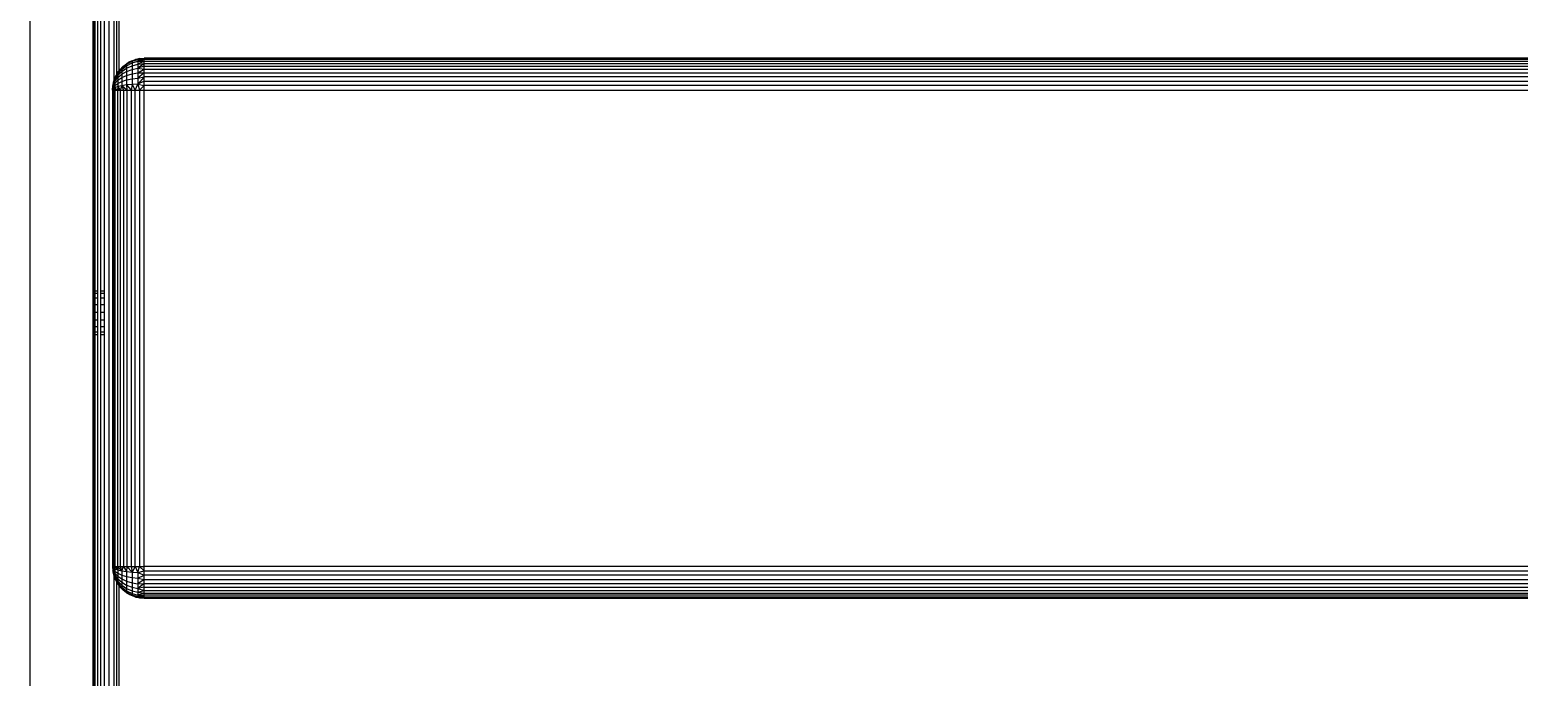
# Model space of a CAD drawing. Header units: inches. Extents: x 12 to 4609, y 5 to 3256.
# Drawn here: x 692.3 to 926.7, y 1142.3 to 1244.2 of the extents above; entities that cross this region are included whole.
import ezdxf

# ---------------------------------------------------------------- set-up
doc = ezdxf.new("R2010")
doc.units = ezdxf.units.IN
doc.header["$MEASUREMENT"] = 0

msp = doc.modelspace()

# ---------------------------------------------------------------- linework, layer by layer
for p, q in [((692.34, 1434.74), (692.34, 989.74)), ((704.81, 1053.78), (704.81, 1398.21)), ((702.34, 1203.15), (702.34, 1271.22)), ((702.42, 1203.15), (702.42, 1271.22)), ((702.65, 1203.15), (702.65, 1271.22)), ((703.02, 1271.22), (703.02, 1203.15)), ((703.51, 1203.15), (703.51, 1271.22)), ((704.12, 1203.15), (704.12, 1271.22)), ((705.58, 1258.29), (705.58, 1236.21)), ((705.97, 1257.34), (705.97, 1237.14)), ((706.34, 1256.76), (706.34, 1237.72)), ((706.17, 1237.45), (706.81, 1238.21)), ((706.17, 1237.45), (706.34, 1237.72)), ((706.19, 1237.3), (706.81, 1238)), ((706.19, 1237.05), (706.81, 1237.68)), ((706.34, 1237.72), (706.56, 1238.01)), ((706.56, 1238.01), (706.67, 1238.1)), ((706.81, 1238.27), (706.67, 1238.1)), ((706.67, 1238.1), (706.81, 1238.21)), ((706.81, 1238.21), (707.57, 1238.81)), ((706.81, 1238), (707.57, 1238.58)), ((706.89, 1238.33), (706.81, 1238.27)), ((706.81, 1238.21), (706.89, 1238.33)), ((706.81, 1238.21), (706.81, 1238)), ((706.81, 1237.68), (707.57, 1238.19)), ((706.81, 1238), (706.81, 1237.68)), ((706.81, 1237.24), (707.57, 1237.68)), ((706.81, 1237.68), (706.81, 1237.24)), ((706.97, 1238.4), (706.89, 1238.33)), ((707.23, 1238.61), (706.97, 1238.4)), ((706.97, 1238.4), (707.07, 1238.52)), ((707.07, 1238.52), (707.23, 1238.61)), ((707.23, 1238.61), (707.33, 1238.67)), ((707.61, 1238.89), (707.33, 1238.67)), ((707.33, 1238.67), (707.57, 1238.81)), ((707.57, 1238.81), (708.43, 1239.27)), ((707.57, 1238.58), (708.43, 1239.01)), ((707.61, 1238.89), (707.57, 1238.81)), ((707.57, 1238.81), (707.57, 1238.58)), ((707.57, 1238.19), (708.43, 1238.58)), ((707.57, 1238.58), (707.57, 1238.19)), ((707.57, 1238.19), (707.57, 1237.68)), ((707.57, 1237.68), (708.43, 1238)), ((707.57, 1237.68), (707.57, 1237.05)), ((707.64, 1238.94), (707.61, 1238.89)), ((707.73, 1238.98), (707.64, 1238.94)), ((707.84, 1239.07), (707.73, 1238.98)), ((707.94, 1239.11), (707.84, 1239.07)), ((708.27, 1239.29), (707.94, 1239.11)), ((708.35, 1239.28), (707.94, 1239.11)), ((708.43, 1239.27), (707.94, 1239.11)), ((708.27, 1239.29), (708.8, 1239.46)), ((708.27, 1239.29), (708.35, 1239.28)), ((708.8, 1239.46), (708.35, 1239.28)), ((708.35, 1239.28), (708.43, 1239.27)), ((708.43, 1239.27), (709.37, 1239.55)), ((708.8, 1239.46), (708.43, 1239.27)), ((708.43, 1239.01), (709.37, 1239.27)), ((708.43, 1239.27), (708.43, 1239.01)), ((708.43, 1239.01), (708.43, 1238.58)), ((708.43, 1238.58), (709.37, 1238.81)), ((708.43, 1238.58), (708.43, 1238)), ((708.43, 1238), (709.37, 1238.21)), ((708.43, 1238), (708.43, 1237.3)), ((708.93, 1239.53), (708.8, 1239.46)), ((708.93, 1239.53), (708.97, 1239.54)), ((709.05, 1239.57), (708.97, 1239.54)), ((709.13, 1239.58), (709.05, 1239.57)), ((709.63, 1239.69), (709.13, 1239.58)), ((709.52, 1239.63), (709.13, 1239.58)), ((709.13, 1239.58), (709.37, 1239.55)), ((709.37, 1239.55), (710.34, 1239.69)), ((709.37, 1239.55), (709.52, 1239.63)), ((709.37, 1239.55), (709.37, 1239.27)), ((709.37, 1239.55), (710.34, 1239.53)), ((709.37, 1239.27), (710.34, 1239.53)), ((709.37, 1239.27), (710.34, 1239.29)), ((710.34, 1239.29), (709.37, 1238.81)), ((709.37, 1239.27), (709.37, 1238.81)), ((709.37, 1238.81), (710.34, 1238.94)), ((710.34, 1238.94), (709.37, 1238.21)), ((709.37, 1238.81), (709.37, 1238.21)), ((710.34, 1238.52), (709.37, 1238.21)), ((709.37, 1238.21), (709.37, 1237.46)), ((709.37, 1238.21), (710.34, 1238.01)), ((709.37, 1237.46), (710.34, 1238.01)), ((709.52, 1239.63), (709.63, 1239.69)), ((709.63, 1239.69), (710.34, 1239.74)), ((709.63, 1239.69), (710.34, 1239.69)), ((1674.84, 1239.74), (710.34, 1239.74)), ((710.34, 1239.69), (710.34, 1239.74)), ((710.34, 1239.69), (1674.84, 1239.69)), ((710.34, 1239.53), (710.34, 1239.69)), ((1674.84, 1239.53), (710.34, 1239.53)), ((710.34, 1239.29), (710.34, 1239.53)), ((710.34, 1238.94), (710.34, 1239.29)), ((710.34, 1239.29), (1674.84, 1239.29)), ((710.34, 1238.52), (710.34, 1238.94)), ((710.34, 1238.94), (1674.84, 1238.94)), ((710.34, 1238.01), (710.34, 1238.52)), ((710.34, 1238.52), (1674.84, 1238.52)), ((710.34, 1237.44), (710.34, 1238.01)), ((710.34, 1238.01), (1674.84, 1238.01)), ((705.34, 1234.74), (705.39, 1235.45)), ((705.34, 1234.74), (705.44, 1235.28)), ((705.39, 1235.45), (705.44, 1235.55)), ((705.44, 1235.64), (705.43, 1235.6)), ((705.43, 1235.6), (705.44, 1235.55)), ((705.44, 1235.55), (705.72, 1236.33)), ((705.44, 1235.47), (705.72, 1236.09)), ((705.44, 1235.69), (705.49, 1235.86)), ((705.44, 1235.28), (705.72, 1235.8)), ((705.44, 1235.69), (705.44, 1235.64)), ((705.44, 1235.55), (705.44, 1235.47)), ((705.44, 1235.11), (705.72, 1235.47)), ((705.44, 1235.28), (705.44, 1235.47)), ((705.44, 1235.28), (705.44, 1235.11)), ((705.49, 1235.86), (705.51, 1236.03)), ((705.53, 1236.06), (705.51, 1236.03)), ((705.55, 1236.15), (705.53, 1236.06)), ((705.55, 1236.15), (705.58, 1236.21)), ((705.56, 1236.17), (705.55, 1236.15)), ((705.56, 1236.17), (705.58, 1236.21)), ((705.58, 1236.21), (705.63, 1236.32)), ((705.63, 1236.32), (705.72, 1236.51)), ((705.72, 1236.61), (705.71, 1236.58)), ((705.71, 1236.58), (705.72, 1236.51)), ((705.72, 1236.54), (705.71, 1236.58)), ((705.72, 1236.54), (706.19, 1237.3)), ((705.94, 1237.07), (705.72, 1236.54)), ((705.72, 1236.33), (706.19, 1237.05)), ((705.8, 1236.81), (705.72, 1236.61)), ((705.72, 1236.09), (706.19, 1236.7)), ((705.72, 1236.51), (705.72, 1236.54)), ((705.72, 1236.51), (705.72, 1236.33)), ((705.72, 1236.33), (705.72, 1236.09)), ((705.72, 1235.8), (706.19, 1236.28)), ((705.72, 1236.09), (705.72, 1235.8)), ((705.72, 1235.47), (706.19, 1235.8)), ((705.72, 1235.8), (705.72, 1235.47)), ((705.72, 1235.47), (705.72, 1235.11)), ((706.19, 1235.28), (705.72, 1235.11)), ((705.94, 1237.07), (705.8, 1236.81)), ((705.95, 1237.12), (705.94, 1237.07)), ((705.97, 1237.14), (705.95, 1237.12)), ((706.01, 1237.24), (705.97, 1237.14)), ((706.01, 1237.24), (706.07, 1237.32)), ((706.07, 1237.32), (706.14, 1237.44)), ((706.14, 1237.44), (706.17, 1237.45)), ((706.19, 1235.28), (706.14, 1234.74)), ((706.17, 1237.45), (706.19, 1237.3)), ((706.19, 1237.3), (706.19, 1237.05)), ((706.19, 1236.7), (706.81, 1237.24)), ((706.19, 1237.05), (706.19, 1236.7)), ((706.19, 1236.28), (706.81, 1236.7)), ((706.19, 1236.7), (706.19, 1236.28)), ((706.19, 1236.28), (706.19, 1235.8)), ((706.19, 1235.8), (706.81, 1236.09)), ((706.19, 1235.8), (706.19, 1235.28)), ((706.81, 1235.43), (706.19, 1235.28)), ((706.19, 1235.28), (706.34, 1235.05)), ((706.81, 1235.43), (706.56, 1234.74)), ((706.81, 1237.24), (706.81, 1236.7)), ((706.81, 1236.7), (707.57, 1237.05)), ((706.81, 1236.7), (706.81, 1236.09)), ((706.81, 1236.09), (707.57, 1236.33)), ((706.81, 1236.09), (706.81, 1235.43)), ((707.57, 1235.55), (706.81, 1235.43)), ((706.81, 1235.43), (707.07, 1234.74)), ((707.64, 1234.74), (706.81, 1235.43)), ((707.57, 1237.05), (708.43, 1237.3)), ((707.57, 1237.05), (707.57, 1236.33)), ((707.57, 1236.33), (708.43, 1236.51)), ((707.57, 1236.33), (707.57, 1235.55)), ((708.43, 1235.64), (707.57, 1235.55)), ((707.57, 1235.55), (707.64, 1234.74)), ((707.57, 1235.55), (708.27, 1234.74)), ((708.43, 1235.64), (708.27, 1234.74)), ((708.43, 1237.3), (709.37, 1237.46)), ((708.43, 1237.3), (708.43, 1236.51)), ((708.43, 1236.51), (709.37, 1236.61)), ((708.43, 1236.51), (708.43, 1235.64)), ((709.37, 1235.69), (708.43, 1235.64)), ((708.43, 1235.64), (708.93, 1234.74)), ((708.93, 1234.74), (709.37, 1235.69)), ((709.37, 1237.46), (709.37, 1236.61)), ((709.37, 1237.46), (710.34, 1237.44)), ((710.34, 1237.44), (709.37, 1236.61)), ((709.37, 1236.61), (710.34, 1236.81)), ((710.34, 1236.81), (709.37, 1235.69)), ((709.37, 1236.61), (709.37, 1235.69)), ((710.34, 1236.15), (709.37, 1235.69)), ((709.37, 1235.69), (709.63, 1234.74)), ((709.37, 1235.69), (710.34, 1235.45)), ((709.63, 1234.74), (710.34, 1235.45)), ((710.34, 1236.81), (710.34, 1237.44)), ((710.34, 1237.44), (1674.84, 1237.44)), ((1674.84, 1236.81), (710.34, 1236.81)), ((710.34, 1236.15), (710.34, 1236.81)), ((710.34, 1235.45), (710.34, 1236.15)), ((710.34, 1236.15), (1674.84, 1236.15)), ((710.34, 1234.74), (710.34, 1235.45)), ((1674.84, 1235.45), (710.34, 1235.45)), ((705.34, 1234.74), (705.44, 1235.11)), ((705.44, 1234.93), (705.34, 1234.74)), ((705.34, 1234.74), (705.34, 1159.74)), ((705.34, 1234.74), (705.39, 1234.74)), ((705.44, 1234.93), (705.39, 1234.74)), ((705.39, 1234.74), (705.55, 1234.74)), ((705.39, 1159.74), (705.39, 1234.74)), ((705.44, 1235.11), (705.44, 1234.93)), ((705.72, 1235.11), (705.44, 1234.93)), ((705.44, 1234.93), (705.55, 1234.74)), ((705.55, 1234.74), (705.72, 1235.11)), ((705.55, 1234.74), (705.55, 1159.74)), ((705.55, 1234.74), (705.8, 1234.74)), ((705.8, 1234.74), (705.72, 1235.11)), ((705.72, 1235.11), (706.14, 1234.74)), ((705.8, 1234.74), (706.14, 1234.74)), ((705.8, 1159.74), (705.8, 1234.74)), ((706.14, 1234.74), (706.14, 1159.74)), ((706.14, 1234.74), (706.34, 1234.74)), ((706.34, 1235.05), (706.34, 1234.74)), ((706.34, 1235.05), (706.56, 1234.74)), ((706.34, 1234.74), (706.56, 1234.74)), ((706.56, 1234.74), (706.56, 1159.74)), ((706.56, 1234.74), (707.07, 1234.74)), ((707.07, 1234.74), (707.07, 1159.74)), ((707.07, 1234.74), (707.64, 1234.74)), ((707.64, 1234.74), (707.64, 1159.74)), ((707.64, 1234.74), (708.27, 1234.74)), ((708.27, 1234.74), (708.27, 1159.74)), ((708.27, 1234.74), (708.93, 1234.74)), ((708.93, 1159.74), (708.93, 1234.74)), ((708.93, 1234.74), (709.63, 1234.74)), ((709.63, 1234.74), (709.63, 1159.74)), ((709.63, 1234.74), (710.34, 1234.74)), ((710.34, 1159.74), (710.34, 1234.74)), ((710.34, 1234.74), (1674.84, 1234.74)), ((702.34, 1202.74), (702.34, 1203.15)), ((702.34, 1203.15), (702.42, 1203.15)), ((702.34, 1201.95), (702.34, 1202.74)), ((702.34, 1202.74), (702.42, 1202.74)), ((702.42, 1203.15), (702.65, 1203.15)), ((702.42, 1202.74), (702.42, 1203.15)), ((702.42, 1202.74), (702.65, 1202.74)), ((702.42, 1201.95), (702.42, 1202.74)), ((702.65, 1203.15), (703.02, 1203.15)), ((702.65, 1202.74), (702.65, 1203.15)), ((702.65, 1202.74), (703.02, 1202.74)), ((702.65, 1201.95), (702.65, 1202.74)), ((703.02, 1203.15), (703.02, 1202.74)), ((703.02, 1202.74), (703.02, 1201.95)), ((703.51, 1203.15), (704.12, 1203.15)), ((703.51, 1202.74), (703.51, 1203.15)), ((703.51, 1202.74), (704.12, 1202.74)), ((703.51, 1201.95), (703.51, 1202.74)), ((704.12, 1202.74), (704.12, 1203.15)), ((704.12, 1201.95), (704.12, 1202.74)), ((702.34, 1200.9), (702.34, 1201.95)), ((702.42, 1201.95), (702.34, 1201.95)), ((702.34, 1199.7), (702.34, 1200.9)), ((702.42, 1200.9), (702.34, 1200.9)), ((702.65, 1201.95), (702.42, 1201.95)), ((702.42, 1200.9), (702.42, 1201.95)), ((702.65, 1200.9), (702.42, 1200.9)), ((702.42, 1199.7), (702.42, 1200.9)), ((703.02, 1201.95), (702.65, 1201.95)), ((702.65, 1200.9), (702.65, 1201.95)), ((703.02, 1200.9), (702.65, 1200.9)), ((702.65, 1199.7), (702.65, 1200.9)), ((703.02, 1201.95), (703.02, 1200.9)), ((703.02, 1200.9), (703.02, 1199.7)), ((704.12, 1201.95), (703.51, 1201.95)), ((703.51, 1200.9), (703.51, 1201.95)), ((704.12, 1200.9), (703.51, 1200.9)), ((703.51, 1199.7), (703.51, 1200.9)), ((704.12, 1200.9), (704.12, 1201.95)), ((704.12, 1199.7), (704.12, 1200.9)), ((702.34, 1198.51), (702.34, 1199.7)), ((702.42, 1199.7), (702.34, 1199.7)), ((702.34, 1197.45), (702.34, 1198.51)), ((702.42, 1198.51), (702.34, 1198.51)), ((702.65, 1199.7), (702.42, 1199.7)), ((702.42, 1198.51), (702.42, 1199.7)), ((702.65, 1198.51), (702.42, 1198.51)), ((702.42, 1197.45), (702.42, 1198.51)), ((703.02, 1199.7), (702.65, 1199.7)), ((702.65, 1198.51), (702.65, 1199.7)), ((703.02, 1198.51), (702.65, 1198.51)), ((702.65, 1197.45), (702.65, 1198.51)), ((703.02, 1199.7), (703.02, 1198.51)), ((703.02, 1198.51), (703.02, 1197.45)), ((704.12, 1199.7), (703.51, 1199.7)), ((703.51, 1198.51), (703.51, 1199.7)), ((704.12, 1198.51), (703.51, 1198.51)), ((703.51, 1197.45), (703.51, 1198.51)), ((704.12, 1198.51), (704.12, 1199.7)), ((704.12, 1197.45), (704.12, 1198.51)), ((702.34, 1196.67), (702.34, 1197.45)), ((702.42, 1197.45), (702.34, 1197.45)), ((702.34, 1196.26), (702.34, 1196.67)), ((702.34, 1196.67), (702.42, 1196.67)), ((702.34, 1196.26), (702.42, 1196.26)), ((702.34, 1128.18), (702.34, 1196.26)), ((702.65, 1197.45), (702.42, 1197.45)), ((702.42, 1196.67), (702.42, 1197.45)), ((702.42, 1196.67), (702.65, 1196.67)), ((702.42, 1196.26), (702.42, 1196.67)), ((702.42, 1196.26), (702.65, 1196.26)), ((702.42, 1128.18), (702.42, 1196.26)), ((703.02, 1197.45), (702.65, 1197.45)), ((702.65, 1196.67), (702.65, 1197.45)), ((702.65, 1196.67), (703.02, 1196.67)), ((702.65, 1196.26), (702.65, 1196.67)), ((702.65, 1196.26), (703.02, 1196.26)), ((702.65, 1128.18), (702.65, 1196.26)), ((703.02, 1197.45), (703.02, 1196.67)), ((703.02, 1196.67), (703.02, 1196.26)), ((703.02, 1196.26), (703.02, 1128.18)), ((704.12, 1197.45), (703.51, 1197.45)), ((703.51, 1196.67), (703.51, 1197.45)), ((703.51, 1196.67), (704.12, 1196.67)), ((703.51, 1196.26), (703.51, 1196.67)), ((703.51, 1196.26), (704.12, 1196.26)), ((703.51, 1128.18), (703.51, 1196.26)), ((704.12, 1196.67), (704.12, 1197.45)), ((704.12, 1196.26), (704.12, 1196.67)), ((704.12, 1128.18), (704.12, 1196.26)), ((705.34, 1159.74), (705.39, 1159.03)), ((705.34, 1159.74), (705.44, 1159.2)), ((705.34, 1159.74), (705.44, 1159.36)), ((705.34, 1159.74), (705.44, 1159.55)), ((705.34, 1159.74), (705.39, 1159.74)), ((705.39, 1159.74), (705.44, 1159.55)), ((705.39, 1159.74), (705.55, 1159.74)), ((705.44, 1158.93), (705.39, 1159.03)), ((705.46, 1158.88), (705.43, 1158.83)), ((705.43, 1158.83), (705.44, 1158.78)), ((705.44, 1159.55), (705.55, 1159.74)), ((705.44, 1159.55), (705.44, 1159.36)), ((705.44, 1159.55), (705.72, 1159.36)), ((705.44, 1159.36), (705.44, 1159.2)), ((705.44, 1159.36), (705.72, 1159.01)), ((705.44, 1159.2), (705.72, 1158.67)), ((705.44, 1159.2), (705.44, 1159.01)), ((705.44, 1159.01), (705.44, 1158.93)), ((705.44, 1159.01), (705.72, 1158.38)), ((705.44, 1158.93), (705.46, 1158.88)), ((705.44, 1158.78), (705.48, 1158.72)), ((705.46, 1158.88), (705.48, 1158.72)), ((705.46, 1158.88), (705.72, 1158.15)), ((705.47, 1158.69), (705.48, 1158.72)), ((705.49, 1158.61), (705.47, 1158.69)), ((705.49, 1158.61), (705.51, 1158.44)), ((705.51, 1158.44), (705.58, 1158.29)), ((705.55, 1159.74), (705.72, 1159.36)), ((705.55, 1159.74), (705.8, 1159.74)), ((705.58, 1158.29), (705.58, 1136.21)), ((705.58, 1158.29), (705.63, 1158.16)), ((705.63, 1158.16), (705.68, 1158)), ((705.63, 1158.16), (705.72, 1157.97)), ((705.68, 1158), (705.72, 1157.97)), ((705.72, 1157.94), (705.71, 1157.91)), ((705.71, 1157.91), (705.72, 1157.86)), ((705.8, 1159.74), (705.72, 1159.36)), ((705.72, 1159.36), (705.72, 1159.01)), ((705.72, 1159.36), (706.19, 1159.2)), ((705.72, 1159.01), (705.72, 1158.67)), ((705.72, 1159.01), (706.19, 1158.67)), ((705.72, 1158.67), (705.72, 1158.38)), ((705.72, 1158.67), (706.19, 1158.19)), ((705.72, 1158.38), (705.72, 1158.15)), ((705.72, 1158.38), (706.19, 1157.77)), ((705.72, 1158.15), (705.72, 1157.97)), ((705.72, 1158.15), (706.19, 1157.43)), ((705.72, 1157.97), (705.72, 1157.94)), ((705.72, 1157.94), (705.72, 1157.86)), ((705.72, 1157.94), (706.19, 1157.17)), ((705.85, 1157.62), (705.72, 1157.86)), ((705.8, 1157.66), (705.72, 1157.86)), ((705.8, 1159.74), (706.19, 1159.2)), ((705.8, 1159.74), (706.14, 1159.74)), ((706.14, 1159.74), (706.19, 1159.2)), ((706.14, 1159.74), (706.81, 1159.05)), ((706.14, 1159.74), (706.56, 1159.74)), ((706.19, 1159.2), (706.19, 1158.67)), ((706.19, 1159.2), (706.81, 1159.05)), ((706.19, 1158.67), (706.19, 1158.19)), ((706.19, 1158.67), (706.81, 1158.38)), ((706.19, 1158.19), (706.19, 1157.77)), ((706.19, 1158.19), (706.81, 1157.77)), ((706.56, 1159.74), (706.81, 1159.05)), ((706.56, 1159.74), (707.07, 1159.74)), ((706.81, 1159.05), (707.07, 1159.74)), ((706.81, 1159.05), (706.81, 1158.38)), ((706.81, 1159.05), (707.57, 1158.93)), ((706.81, 1158.38), (706.81, 1157.77)), ((706.81, 1158.38), (707.57, 1158.15)), ((707.07, 1159.74), (707.57, 1158.93)), ((707.07, 1159.74), (707.64, 1159.74)), ((707.64, 1159.74), (707.57, 1158.93)), ((707.57, 1158.93), (707.57, 1158.15)), ((707.57, 1158.93), (708.43, 1158.84)), ((707.57, 1158.15), (707.57, 1157.43)), ((707.57, 1158.15), (708.43, 1157.97)), ((707.64, 1159.74), (708.27, 1159.74)), ((708.43, 1158.84), (707.64, 1159.74)), ((708.27, 1159.74), (708.43, 1158.84)), ((708.27, 1159.74), (708.93, 1159.74)), ((708.93, 1159.74), (708.43, 1158.84)), ((708.43, 1158.84), (708.43, 1157.97)), ((708.43, 1158.84), (709.37, 1158.78)), ((708.43, 1157.97), (708.43, 1157.17)), ((708.43, 1157.97), (709.37, 1157.86)), ((708.93, 1159.74), (709.37, 1158.78)), ((708.93, 1159.74), (709.63, 1159.74)), ((709.37, 1158.78), (709.63, 1159.74)), ((709.37, 1158.78), (710.34, 1159.03)), ((709.37, 1158.78), (709.37, 1157.86)), ((709.37, 1158.78), (710.34, 1158.33)), ((709.37, 1157.86), (710.34, 1158.33)), ((709.37, 1157.86), (709.37, 1157.01)), ((709.37, 1157.86), (710.34, 1157.66)), ((709.63, 1159.74), (710.34, 1159.03)), ((709.63, 1159.74), (710.34, 1159.74)), ((1674.84, 1159.74), (710.34, 1159.74)), ((710.34, 1159.03), (710.34, 1159.74)), ((710.34, 1158.33), (710.34, 1159.03)), ((710.34, 1159.03), (1674.84, 1159.03)), ((1674.84, 1158.33), (710.34, 1158.33)), ((710.34, 1157.66), (710.34, 1158.33)), ((705.91, 1157.5), (705.8, 1157.66)), ((705.85, 1157.62), (705.91, 1157.5)), ((705.97, 1157.34), (705.91, 1157.5)), ((705.97, 1157.34), (705.97, 1137.14)), ((705.97, 1157.34), (706.01, 1157.24)), ((706.01, 1157.24), (706.08, 1157.15)), ((706.08, 1157.15), (706.14, 1157.03)), ((706.08, 1157.15), (706.19, 1157.01)), ((706.19, 1157.01), (706.14, 1157.03)), ((706.19, 1157.77), (706.19, 1157.43)), ((706.19, 1157.77), (706.81, 1157.24)), ((706.19, 1157.43), (706.19, 1157.17)), ((706.19, 1157.43), (706.81, 1156.8)), ((706.19, 1157.17), (706.19, 1157.01)), ((706.19, 1157.17), (706.81, 1156.47)), ((706.19, 1157.01), (706.34, 1156.78)), ((706.81, 1156.27), (706.19, 1157.01)), ((706.34, 1156.78), (706.34, 1156.76)), ((706.34, 1156.78), (706.37, 1156.74)), ((706.34, 1156.76), (706.34, 1137.72)), ((706.34, 1156.76), (706.37, 1156.74)), ((706.37, 1156.74), (706.56, 1156.46)), ((706.81, 1156.27), (706.56, 1156.46)), ((706.56, 1156.46), (706.75, 1156.28)), ((706.75, 1156.28), (706.81, 1156.2)), ((706.81, 1157.77), (706.81, 1157.24)), ((706.81, 1157.77), (707.57, 1157.43)), ((706.81, 1157.24), (706.81, 1156.8)), ((706.81, 1157.24), (707.57, 1156.8)), ((706.81, 1156.8), (706.81, 1156.47)), ((706.81, 1156.8), (707.57, 1156.28)), ((706.81, 1156.47), (706.81, 1156.27)), ((706.81, 1156.47), (707.57, 1155.9)), ((707.57, 1155.66), (706.81, 1156.27)), ((706.81, 1156.27), (706.89, 1156.14)), ((707.37, 1155.77), (706.81, 1156.27)), ((706.81, 1156.2), (706.89, 1156.14)), ((706.89, 1156.14), (706.97, 1156.08)), ((706.97, 1156.08), (707.37, 1155.77)), ((706.97, 1156.08), (707.07, 1155.96)), ((707.37, 1155.77), (707.07, 1155.96)), ((707.37, 1155.77), (707.52, 1155.64)), ((707.52, 1155.64), (707.61, 1155.59)), ((707.57, 1157.43), (707.57, 1156.8)), ((707.57, 1157.43), (708.43, 1157.17)), ((707.57, 1156.8), (707.57, 1156.28)), ((707.57, 1156.8), (708.43, 1156.47)), ((707.57, 1156.28), (707.57, 1155.9)), ((707.57, 1156.28), (708.43, 1155.9)), ((707.57, 1155.9), (707.57, 1155.66)), ((707.57, 1155.9), (708.43, 1155.47)), ((708.43, 1155.21), (707.57, 1155.66)), ((707.57, 1155.66), (707.61, 1155.59)), ((707.57, 1155.66), (708.1, 1155.3)), ((707.62, 1155.57), (707.61, 1155.59)), ((707.61, 1155.59), (707.64, 1155.53)), ((707.64, 1155.53), (707.78, 1155.45)), ((707.78, 1155.45), (707.84, 1155.41)), ((708.43, 1157.17), (708.43, 1156.47)), ((708.43, 1157.17), (709.37, 1157.01)), ((708.43, 1156.47), (708.43, 1155.9)), ((708.43, 1156.47), (709.37, 1156.27)), ((708.43, 1155.9), (708.43, 1155.47)), ((708.43, 1155.9), (709.37, 1155.66)), ((708.43, 1155.47), (708.43, 1155.21)), ((708.43, 1155.47), (709.37, 1155.21)), ((710.34, 1157.66), (709.37, 1157.01)), ((709.37, 1157.01), (710.34, 1157.03)), ((710.34, 1157.03), (709.37, 1156.27)), ((709.37, 1157.01), (709.37, 1156.27)), ((710.34, 1156.46), (709.37, 1156.27)), ((709.37, 1156.27), (709.37, 1155.66)), ((709.37, 1156.27), (710.34, 1155.96)), ((709.37, 1155.66), (710.34, 1155.96)), ((709.37, 1155.66), (709.37, 1155.21)), ((709.37, 1155.66), (710.34, 1155.53)), ((710.34, 1155.53), (709.37, 1155.21)), ((710.34, 1157.03), (710.34, 1157.66)), ((710.34, 1157.66), (1674.84, 1157.66)), ((710.34, 1157.03), (1674.84, 1157.03)), ((710.34, 1156.46), (710.34, 1157.03)), ((710.34, 1155.96), (710.34, 1156.46)), ((710.34, 1156.46), (1674.84, 1156.46)), ((710.34, 1155.96), (1674.84, 1155.96)), ((710.34, 1155.53), (710.34, 1155.96)), ((710.34, 1155.53), (1674.84, 1155.53)), ((710.34, 1155.19), (710.34, 1155.53)), ((707.84, 1155.41), (708.1, 1155.3)), ((708.1, 1155.3), (708.27, 1155.19)), ((708.1, 1155.3), (708.35, 1155.2)), ((708.35, 1155.2), (708.27, 1155.19)), ((708.27, 1155.19), (708.8, 1155.01)), ((708.43, 1155.21), (708.35, 1155.2)), ((708.35, 1155.2), (708.8, 1155.01)), ((709.37, 1154.93), (708.43, 1155.21)), ((708.43, 1155.21), (708.8, 1155.01)), ((708.8, 1155.01), (708.93, 1154.94)), ((708.93, 1154.94), (708.97, 1154.94)), ((709.05, 1154.91), (708.97, 1154.94)), ((709.05, 1154.91), (709.13, 1154.9)), ((709.13, 1154.9), (709.37, 1154.93)), ((709.63, 1154.79), (709.13, 1154.9)), ((709.13, 1154.9), (709.52, 1154.85)), ((709.37, 1155.21), (709.37, 1154.93)), ((709.37, 1155.21), (710.34, 1155.19)), ((710.34, 1155.19), (709.37, 1154.93)), ((710.34, 1154.94), (709.37, 1154.93)), ((709.37, 1154.93), (710.34, 1154.79)), ((709.37, 1154.93), (709.52, 1154.85)), ((709.52, 1154.85), (709.63, 1154.79)), ((709.52, 1154.85), (709.96, 1154.79)), ((709.63, 1154.79), (709.96, 1154.79)), ((709.96, 1154.79), (710.34, 1154.74)), ((709.96, 1154.79), (710.34, 1154.79)), ((1674.84, 1155.19), (710.34, 1155.19)), ((710.34, 1154.94), (710.34, 1155.19)), ((710.34, 1154.79), (710.34, 1154.94)), ((710.34, 1154.94), (1674.84, 1154.94)), ((710.34, 1154.74), (710.34, 1154.79)), ((1674.84, 1154.79), (710.34, 1154.79)), ((710.34, 1154.74), (1674.84, 1154.74))]:
    msp.add_line(p, q)

doc.saveas('drawing.dxf')
